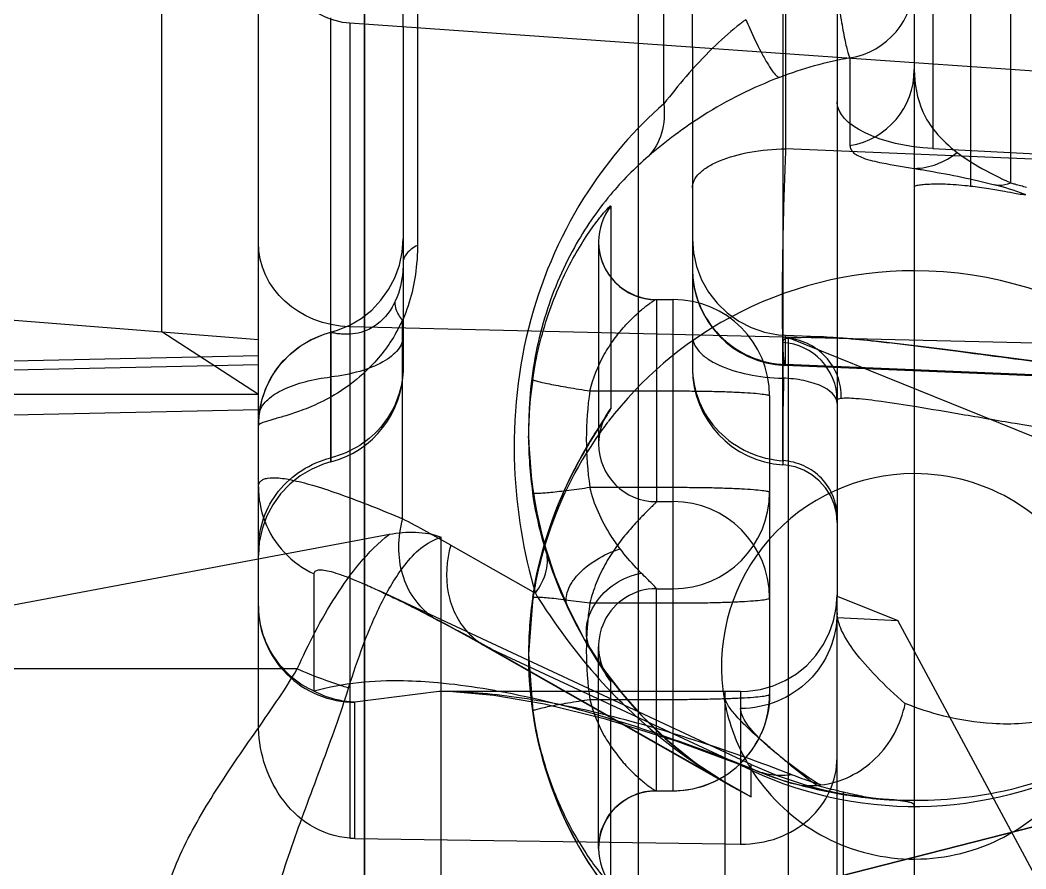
# Model space of a CAD drawing. Header units: millimetres. Extents: x 28656 to 29764, y -21384 to -20601.
# Drawn here: x 28896.87 to 28902.19, y -20905.06 to -20900.58 of the extents above; entities that cross this region are included whole.
import ezdxf

# ---------------------------------------------------------------- set-up
doc = ezdxf.new("R2010")
doc.units = ezdxf.units.MM
doc.header["$LTSCALE"] = 8
doc.layers.add('Cav-cor', color=30, linetype='Continuous')
doc.layers.add('dim', color=3, linetype='Continuous', lineweight=15)

# ---------------------------------------------------------------- blocks, each defined once
blk = doc.blocks.new('20160903.083130')
at = {"layer": 'Cav-cor', "color": 241}
for p, q in [((0.4898, 12.0802), (0.4898, 3.6905)), ((0.564, 11.3469), (0.564, 8.9626)), ((0.6173, 8.9671), (0.6173, 10.151)), ((0.3196, 10.0962), (0.3196, 9.0121)), ((-0.2369, 4.6712), (-0.2369, 9.7973)), ((-0.1859, 9.1736), (-0.1859, 9.7973)), ((-0.1669, 9.7973), (-0.1669, 9.1722)), ((0.1587, 9.1494), (0.1587, 9.7973)), ((0.1966, 9.1468), (0.1966, 9.7973)), ((-0.3772, 8.6673), (-0.3772, 9.6805)), ((0.3878, 9.6805), (0.3878, 9.0743)), ((0.3161, 9.5825), (0.3161, 9.1384)), ((-0.5047, 8.7704), (-0.5047, 9.4427)), ((0.5142, 9.3465), (0.5142, 9.0125)), ((0.1247, 9.2411), (0.1247, 6.8488)), ((-0.2815, 8.7107), (-0.2815, 9.1853)), ((-0.2563, 9.1785), (0.3878, 9.1333)), ((-0.2563, 9.1785), (-0.2563, 8.7771)), ((-0.1859, 9.1736), (-0.1859, 8.7219)), ((-0.1669, 9.1722), (-0.1669, 8.8846)), ((0.1587, 9.0718), (0.1587, 9.1494)), ((0.1966, 9.1468), (0.1966, 8.7219)), ((0.3161, 9.1384), (0.3161, 8.7091)), ((0.3878, 9.1333), (0.9306, 9.0953)), ((0.4048, 9.1323), (0.4048, 9.0164)), ((0.3878, 9.0743), (0.3878, 8.4209)), ((1.1452, 8.9775), (0.3196, 9.0121)), ((0.5142, 9.0125), (0.8009, 8.9979)), ((0.6373, 8.9515), (0.6345, 8.9515)), ((0.6373, 8.9515), (0.6345, 8.9515)), ((0.0887, 8.9366), (0.0887, 8.6696)), ((0.0724, 8.8896), (0.0724, 8.6225)), ((-1.2362, 8.828), (-0.5047, 8.7704)), ((0.1443, 8.8133), (0.1487, 8.8132)), ((0.148, 8.8132), (0.1711, 8.8132)), ((0.1486, 8.8132), (0.1489, 8.813)), ((0.1489, 8.813), (0.1489, 8.5461)), ((0.1711, 8.1639), (0.1711, 8.813)), ((0.8059, 8.7515), (-0.2563, 8.7771)), ((-0.2563, 8.7771), (-0.2563, 8.1014)), ((-0.1866, 8.5234), (-0.1866, 8.7856)), ((-0.3772, 8.6875), (-0.5047, 8.7704)), ((-0.5047, 8.7704), (-0.3772, 8.7604)), ((-0.2815, 8.7699), (-0.2815, 8.6039)), ((0.3196, 8.7659), (0.3635, 8.7644)), ((0.3196, 8.7272), (0.3196, 8.7659)), ((0.3196, 8.7617), (0.3609, 8.7644)), ((0.3229, 8.7631), (0.3229, 7.7516)), ((0.3229, 8.7631), (0.9488, 8.5096)), ((0.3161, 8.6002), (0.3161, 8.7563)), ((-0.3772, 8.7388), (-1.2725, 8.719)), ((-0.3772, 8.7269), (-1.2555, 8.7074)), ((0.3188, 8.7259), (0.3196, 8.7272)), ((0.93, 8.7003), (0.3188, 8.7259)), ((0.8661, 8.7044), (0.3196, 8.7272)), ((-0.2815, 8.5985), (-0.2815, 8.7107)), ((-0.3772, 8.6875), (-0.9637, 8.6875)), ((-0.0186, 8.6817), (-0.0202, 8.6414)), ((0.061, 8.6923), (0.1711, 8.6923)), ((0.2986, 8.6857), (0.2986, 8.2914)), ((-0.3772, 8.6673), (-1.2078, 8.6489)), ((-0.3772, 8.2526), (-0.3772, 8.6673)), ((0.0802, 8.6553), (0.0759, 8.6486)), ((0.0759, 8.6486), (0.0636, 8.6291)), ((-0.0202, 8.6413), (-0.0202, 8.6327)), ((-0.0146, 8.5577), (-0.0202, 8.6327)), ((-0.2815, 8.6039), (-0.2815, 8.5985)), ((0.3162, 8.5947), (0.317, 8.6001)), ((0.061, 8.565), (0.1711, 8.565)), ((-0.0146, 8.5577), (-0.0144, 8.5575)), ((0.1489, 8.5461), (0.1711, 8.5461)), ((-0.9127, 8.3702), (-0.2041, 8.5029)), ((-0.1355, 7.7631), (-0.1355, 8.4991)), ((-0.123, 8.4885), (-0.0111, 8.425)), ((0.0002, 8.4842), (0, 8.4834)), ((0.0028, 8.4835), (0.0024, 8.485)), ((0.0028, 8.4835), (0.0147, 8.4477)), ((-0.3036, 8.2955), (-0.3036, 8.4505)), ((0.1489, 8.431), (0.1711, 8.431)), ((0.1489, 8.1641), (0.1489, 8.431)), ((-0.2177, 8.4283), (-0.2175, 8.4282)), ((0.2743, 8.1988), (-0.2162, 8.4276)), ((-0.0146, 8.4193), (-0.0202, 8.3444)), ((0.3878, 7.6947), (0.3878, 8.4209)), ((0.3878, 8.4209), (0.468, 8.389)), ((0.0324, 8.405), (0.0319, 8.4061)), ((0.061, 8.4121), (0.1711, 8.4121)), ((0.3878, 8.3928), (0.468, 8.389)), ((-0.1376, 8.388), (-0.132, 8.3853)), ((0.8247, 7.7269), (0.468, 8.389)), ((0.0536, 8.3645), (0.0791, 8.3246)), ((-0.0774, 8.3551), (0.2506, 8.1689)), ((-0.0774, 8.3551), (-0.0684, 8.3506)), ((-0.0684, 8.3506), (0.2743, 8.156)), ((0.2743, 8.191), (-0.0684, 8.3506)), ((0.0724, 8.0875), (0.0724, 8.3546)), ((-0.0202, 8.3444), (-0.0202, 8.3417)), ((-0.0202, 8.3444), (-0.0146, 8.2695)), ((0.0652, 8.3453), (0.0636, 8.3477)), ((0.073, 8.3327), (0.0682, 8.3403)), ((-0.3258, 8.3249), (-0.9127, 8.3249)), ((0.0791, 8.3246), (0.104, 8.292)), ((0.0887, 8.0405), (0.0887, 8.3074)), ((-0.1386, 8.2952), (-0.2497, 8.2809)), ((0.2603, 8.2952), (-0.1386, 8.2952)), ((0.061, 8.2847), (0.1711, 8.2847)), ((0.2398, 7.7351), (0.2398, 8.2952)), ((0.2603, 8.2952), (0.2603, 8.0936)), ((-0.2497, 8.1011), (-0.2497, 8.2809)), ((0.2743, 8.156), (0.2743, 8.1988)), ((0.2811, 8.1903), (0.2743, 8.1933)), ((0.3183, 8.177), (0.324, 8.175)), ((0.1487, 8.1639), (0.145, 8.1638)), ((0.148, 8.1639), (0.1711, 8.1639)), ((0.1486, 8.1639), (0.1489, 8.1641)), ((0.2506, 8.1689), (0.2743, 8.156)), ((0.324, 8.175), (0.3277, 8.174)), ((0.3609, 8.1711), (0.3543, 8.1759)), ((0.3599, 8.1662), (0.3589, 8.1664)), ((0.8224, 8.1611), (0.2398, 8.0126)), ((0.3961, 3.5898), (0.3961, 8.1621)), ((0.4427, 8.1532), (0.4417, 8.1533)), ((0.4427, 8.1532), (0.4418, 8.1533)), ((0.4631, 8.1518), (0.4418, 8.1533)), ((0.4475, 8.1528), (0.4427, 8.1532)), ((0.4508, 8.1526), (0.4475, 8.1528)), ((0.4507, 8.1525), (0.45, 8.1526)), ((0.4667, 8.1516), (0.463, 8.1518)), ((0.2398, 8.0126), (0.6938, 8.1283)), ((-0.2497, 8.1011), (0.2398, 8.0939)), ((0.2398, 8.0939), (0.2603, 8.0936))]:
    blk.add_line(p, q, dxfattribs=at)
for points in [[(-0.2904, 8.7672), (-0.2727, 8.7725), (-0.2564, 8.7793), (-0.2412, 8.7882), (-0.2274, 8.7992), (-0.2152, 8.812), (-0.205, 8.8263), (-0.1967, 8.8419), (-0.1908, 8.8585), (-0.1871, 8.8757), (-0.1859, 8.8933)], [(0.0724, 8.8896), (0.0729, 8.8804), (0.0745, 8.8716), (0.0773, 8.8626), (0.0813, 8.8537), (0.0866, 8.8451), (0.0932, 8.8371), (0.1011, 8.8298), (0.1103, 8.8235), (0.1207, 8.8185), (0.1321, 8.815), (0.1443, 8.8133)], [(0.1966, 8.8933), (0.1979, 8.8747), (0.202, 8.8566), (0.2086, 8.8392), (0.2178, 8.823), (0.2291, 8.8082), (0.2425, 8.7953), (0.2577, 8.7845), (0.2742, 8.776), (0.2919, 8.77), (0.3102, 8.7666), (0.3196, 8.7659)], [(-0.3772, 8.6464), (-0.3759, 8.664), (-0.3723, 8.6812), (-0.3663, 8.6978), (-0.3581, 8.7134), (-0.3478, 8.7278), (-0.3357, 8.7405), (-0.3219, 8.7515), (-0.3067, 8.7604), (-0.2904, 8.7672)], [(0.3635, 8.7644), (0.3797, 8.7635), (0.3981, 8.7622), (0.4188, 8.7603), (0.4421, 8.758), (0.4684, 8.755), (0.4979, 8.7515), (0.5308, 8.7474), (0.7021, 8.7252)], [(-0.0186, 8.6818), (-0.0194, 8.6695), (-0.0202, 8.6417), (-0.0195, 8.6138), (-0.0173, 8.5859), (-0.0138, 8.5583), (-0.009, 8.5311), (-0.0029, 8.5044), (0.0028, 8.4835)], [(0.0807, 8.6565), (0.0809, 8.6568), (0.0807, 8.6566), (0.0801, 8.6554), (0.0791, 8.6534), (0.0778, 8.6504), (0.0764, 8.6465), (0.0749, 8.6417), (0.0737, 8.6362), (0.0728, 8.6301), (0.0724, 8.6228)], [(0.0788, 8.6536), (0.0799, 8.6552), (0.0806, 8.6564), (0.0807, 8.6565)], [(-0.0146, 8.4193), (-0.0128, 8.4309), (-0.0108, 8.4419), (-0.0085, 8.4526), (-0.0061, 8.4632), (-0.0036, 8.4735), (-0.0009, 8.4835), (0.0019, 8.4932), (0.0049, 8.5027), (0.0079, 8.5119), (0.011, 8.5209), (0.0142, 8.5295), (0.0175, 8.5379), (0.0208, 8.5461), (0.0242, 8.5539), (0.0275, 8.5615), (0.0309, 8.5688), (0.0342, 8.5759), (0.0376, 8.5827), (0.0409, 8.5892), (0.0442, 8.5955), (0.0475, 8.6015), (0.0507, 8.6072), (0.0537, 8.6127), (0.0568, 8.6179), (0.0597, 8.6229), (0.0625, 8.6275), (0.0652, 8.6319), (0.0677, 8.6359), (0.07, 8.6397), (0.0788, 8.6536)], [(-0.2815, 8.5985), (-0.2904, 8.5958), (-0.3067, 8.5891), (-0.3219, 8.5801), (-0.3357, 8.5691), (-0.3479, 8.5563), (-0.3582, 8.542), (-0.3664, 8.5264), (-0.3723, 8.5098), (-0.376, 8.4925), (-0.3772, 8.475)], [(0.3878, 8.5183), (0.3868, 8.5306), (0.3839, 8.5426), (0.379, 8.554), (0.3724, 8.5644), (0.3641, 8.5737), (0.3545, 8.5815), (0.3438, 8.5876), (0.3322, 8.5919), (0.32, 8.5943), (0.3161, 8.5947)], [(0.0319, 8.4061), (0.0226, 8.4267), (0.0121, 8.4533), (0.0027, 8.4812), (-0.0052, 8.5099), (-0.0115, 8.5392), (-0.0146, 8.5577)], [(0.0147, 8.4477), (0.0322, 8.4058), (0.0536, 8.3645)], [(-0.1376, 8.388), (-0.1684, 8.404), (-0.1969, 8.4183), (-0.2176, 8.4282)], [(0.2603, 8.2952), (0.2694, 8.2955), (0.2866, 8.2979), (0.3034, 8.3026), (0.3193, 8.3096), (0.3341, 8.3187), (0.3476, 8.3297), (0.3595, 8.3425), (0.3695, 8.3567), (0.3774, 8.3722), (0.3832, 8.3886), (0.3867, 8.4056), (0.3878, 8.4227)], [(0.0623, 8.3499), (0.0563, 8.36), (0.0496, 8.3716), (0.0425, 8.3847), (0.0352, 8.3993), (0.0319, 8.4061)], [(-0.0774, 8.3551), (-0.0963, 8.3656), (-0.1189, 8.378), (-0.1376, 8.388)], [(0.0682, 8.3403), (0.0653, 8.3449), (0.0623, 8.3499)], [(0.0724, 8.3547), (0.0726, 8.3496), (0.0733, 8.3431), (0.0744, 8.3372), (0.0759, 8.332), (0.0773, 8.3278)], [(0.0794, 8.3226), (0.0768, 8.3268), (0.073, 8.3327)], [(0.0773, 8.3278), (0.0787, 8.3247), (0.0798, 8.3223), (0.0805, 8.3209), (0.0808, 8.3204)], [(0.0808, 8.3204), (0.0809, 8.3202), (0.0808, 8.3204), (0.0803, 8.3212), (0.0794, 8.3226)], [(0.2811, 8.1903), (0.1764, 8.2291), (0.0817, 8.2586), (0.0012, 8.2785), (-0.0659, 8.29), (-0.1202, 8.2948), (-0.1384, 8.2952)], [(0.104, 8.292), (0.1297, 8.263), (0.1639, 8.2303), (0.2012, 8.2006)], [(0.2012, 8.2006), (0.2412, 8.1743), (0.2501, 8.1692)], [(0.3241, 8.175), (0.3169, 8.1773), (0.2963, 8.1844), (0.2811, 8.1903)], [(0.145, 8.1638), (0.1334, 8.1624), (0.1225, 8.1593), (0.1124, 8.1547), (0.1034, 8.149), (0.0955, 8.1423), (0.0888, 8.1349), (0.0833, 8.1269), (0.079, 8.1187), (0.0759, 8.1103), (0.0738, 8.102), (0.0727, 8.094), (0.0724, 8.0875)], [(0.4418, 8.1533), (0.4029, 8.158), (0.3602, 8.166), (0.3278, 8.1739)]]:
    blk.add_lwpolyline(points, dxfattribs=at)
for centre, radius, start, end in [((0.3879, 9.2328), 0.1019, 279.5567, 359.9557), ((0.4902, 8.64), 0.4996, 99.8419, 110.9406), ((0.3879, 9.1169), 0.1019, 279.5566, 359.9554), ((0.4857, 8.5455), 0.4334, 69.8463, 75.2469), ((0.4836, 8.5393), 0.4399, 69.5432, 69.8612), ((0.149, 8.8893), 0.0766, 141.8691, 179.7861), ((0.1489, 8.8894), 0.0765, 180.0494, 270.0324), ((0.3241, 8.8533), 0.1275, 180, 267.6154), ((0.4898, 8.3405), 0.5105, 89.9976, 118.5409), ((0.49, 8.341), 0.51, 22.0439, 90.0195), ((0.1712, 8.6856), 0.1274, 0.042, 90.042), ((0.4894, 8.3412), 0.5098, 118.5389, 142.4152), ((-0.3918, 8.8818), 0.2266, 330.2803, 334.8856), ((-0.393, 8.8749), 0.2249, 336.6126, 337.0831), ((0.3114, 8.68), 0.0764, 0.0722, 86.4576), ((-0.3134, 8.7219), 0.1275, 284.4776, 0), ((0.3241, 8.7219), 0.1275, 180, 266.4167), ((0.4883, 8.6327), 0.5084, 171.5332, 174.4627), ((0.4889, 8.6326), 0.5091, 174.462, 179.7405), ((0.491, 8.6287), 0.4347, 171.578, 188.422), ((0.149, 8.6224), 0.0766, 141.8698, 179.6555), ((-0.2521, 8.6464), 0.1251, 175.4466, 179.9846), ((-0.2491, 8.6461), 0.128, 170.7345, 175.4481), ((0.4884, 8.3419), 0.5085, 142.4113, 144.7792), ((0.4872, 8.6327), 0.5073, 179.7434, 180), ((0.4894, 8.6327), 0.5095, 180.0058, 188.4622), ((0.4873, 8.3427), 0.5072, 144.78, 146.0451), ((0.4915, 8.3404), 0.5119, 146.0928, 163.678), ((0.1489, 8.6225), 0.0765, 180.0494, 270.0323), ((0.4898, 8.3279), 0.2551, 89.9911, 139.0169), ((0.4902, 8.3284), 0.2546, 323.4714, 90.0767), ((0.1712, 8.5584), 0.1274, 269.9613, 359.9548), ((0.1712, 8.4186), 0.1274, 0.042, 90.042), ((-1.283, 6.4449), 2.3499, 60.4196, 62.1889), ((-0.25, 8.5659), 0.1273, 200.9709, 245.0917), ((0.4898, 8.3414), 0.51, 163.8319, 171.241), ((0.5075, 8.3411), 0.528, 164.2249, 164.6693), ((0.5112, 8.3401), 0.5318, 163.6715, 164.2248), ((0.5294, 8.6376), 0.5487, 196.1488, 205.0805), ((0.4893, 8.3284), 0.2544, 139.018, 186.9452), ((0.5066, 8.3414), 0.527, 164.6672, 171.495), ((0.1489, 8.3545), 0.0765, 89.9677, 218.1318), ((0.4894, 8.3444), 0.5095, 171.5378, 179.9942), ((0.4888, 8.3417), 0.5089, 171.258, 179.7005), ((0.491, 8.3484), 0.4347, 171.578, 188.422), ((-0.0932, 8.472), 0.0951, 234.7419, 242.1308), ((-1.2461, 6.2686), 2.392, 60.5047, 62.2417), ((-0.0299, 8.4384), 0.0959, 222.7421, 240.2959), ((0.1046, 8.3726), 0.048, 208.3384, 211.3374), ((0.4897, 8.3417), 0.5099, 179.7011, 180), ((0.4896, 8.3419), 0.5098, 180.0217, 270.0217), ((0.4894, 8.3421), 0.5096, 180.0437, 270.0438), ((0.5142, 8.63), 0.5317, 212.3824, 219.2409), ((0.49, 8.3419), 0.5098, 269.9783, 359.9783), ((0.4902, 8.3421), 0.5096, 269.9562, 359.9564), ((0.4881, 8.3283), 0.2533, 186.9512, 187.6552), ((0.6097, 8.7935), 0.721, 223.763, 224.7238), ((0.6043, 8.7881), 0.7134, 224.7235, 225.8098), ((0.5096, 8.6261), 0.5256, 219.2237, 243.4023), ((0.4887, 8.3283), 0.2538, 187.6556, 189.384), ((0.4891, 8.3284), 0.2542, 189.3836, 189.8899), ((0.491, 8.329), 0.2562, 189.9506, 208.4387), ((0.1712, 8.2913), 0.1274, 316.5356, 359.9744), ((0.6, 8.7837), 0.7072, 225.8108, 226.2354), ((0.5979, 8.7811), 0.7039, 226.2095, 239.4195), ((0.1706, 8.292), 0.1281, 317.2941, 332.4322), ((0.1718, 8.2912), 0.1268, 332.4669, 333.0639), ((0.1711, 8.2918), 0.1277, 270.0048, 316.5138), ((-0.727, 5.6839), 2.7018, 68.2476, 69.0558), ((0.1718, 8.2909), 0.1265, 314.9612, 316.4124), ((0.1716, 8.2911), 0.1269, 316.4122, 317.2624), ((0.4899, 8.3287), 0.2551, 208.4998, 210.4528), ((0.4899, 8.6538), 0.5105, 245.032, 299.9638), ((1.2301, 9.316), 1.4376, 230.6374, 230.8447), ((0.4897, 8.3286), 0.2549, 210.453, 211.0454), ((0.4893, 8.3284), 0.2545, 211.0449, 213.4669), ((0.4898, 8.6611), 0.51, 245, 267.3939), ((0.5076, 8.7546), 0.6079, 247.4337, 248.1191), ((0.5017, 8.7399), 0.5921, 248.1131, 251.9962), ((1.4781, 9.6237), 1.8328, 230.908, 232.1805), ((1.4779, 9.6235), 1.8325, 230.9079, 232.1807), ((0.1712, 8.2913), 0.1273, 270.0006, 303.2064), ((0.4898, 8.3288), 0.2551, 213.4899, 323.4239), ((0.5155, 8.8516), 0.7028, 253.7389, 256.5401), ((0.5028, 8.6383), 0.4856, 248.93, 252.1961), ((0.1489, 8.0898), 0.0742, 90.0002, 90.6329), ((0.5947, 8.7765), 0.6983, 239.4521, 240.4262), ((0.5078, 8.8198), 0.6701, 256.5511, 257.1597), ((0.5048, 8.6441), 0.4918, 252.1751, 253.09), ((0.5007, 8.7874), 0.637, 257.2248, 260.4754), ((0.3522, 8.2698), 0.0991, 275.02, 278.1726), ((0.1482, 8.0887), 0.0752, 114.5021, 116.3868), ((0.4981, 8.7722), 0.6216, 260.4827, 260.9488), ((0.495, 8.7509), 0.6, 260.9246, 264.7023), ((0.4938, 8.7394), 0.5885, 264.7097, 264.9208), ((0.4935, 8.736), 0.585, 265.0178, 265.7351), ((0.493, 8.729), 0.578, 265.7974, 267.0231), ((0.148, 8.0884), 0.0753, 140.8381, 141.5032), ((-0.2476, 8.241), 0.1399, 266.4076, 269.1426), ((0.1488, 8.0877), 0.0764, 167.5663, 179.9927), ((0.1476, 8.0879), 0.0752, 166.3998, 167.5301), ((0.149, 8.0878), 0.0766, 180.2371, 218.1307)]:
    blk.add_arc(centre, radius, start, end, dxfattribs=at)
at = {"layer": 'Cav-cor', "color": 241, "extrusion": (0, 0, -1)}
for centre, major_axis, ratio, start_param, end_param in [((0.5153, 9.0683), (-0.1275, 0.0074), 0.437171, 4.695647, 6.257716), ((-0.2497, 8.8917), (-0.1268, -0.015), 0.89636, 4.87031, 6.388746)]:
    blk.add_ellipse(centre, major_axis=major_axis, ratio=ratio, start_param=start_param, end_param=end_param, dxfattribs=at)
at = {"layer": 'Cav-cor', "color": 241}
for points, knots in [([(-0.3662, 9.2797), (-0.3622, 9.2674), (-0.3517, 9.2435), (-0.3282, 9.2117), (-0.2962, 9.1872), (-0.2697, 9.1794), (-0.2563, 9.1785)], [0, 0, 0, 0, 0.245157, 0.492897, 0.744519, 1, 1, 1, 1]), ([(0.3878, 9.2156), (0.3895, 9.2047), (0.3919, 9.189), (0.3954, 9.1694), (0.3977, 9.1574), (0.3998, 9.1476), (0.4016, 9.1401), (0.4032, 9.1353), (0.4042, 9.1328), (0.4048, 9.1323)], [0, 0, 0, 0, 0.388818, 0.55649, 0.701256, 0.820043, 0.910452, 0.970563, 1, 1, 1, 1]), ([(0.2671, 9.183), (0.2633, 9.1801), (0.2481, 9.1682), (0.2336, 9.1552), (0.2232, 9.1451)], [0, 0, 0, 0, 0.247371, 1, 1, 1, 1]), ([(0.2671, 9.183), (0.2688, 9.179), (0.2752, 9.1645), (0.282, 9.1501), (0.2874, 9.1398)], [0, 0, 0, 0, 0.271547, 1, 1, 1, 1]), ([(0.2232, 9.1451), (0.211, 9.1332), (0.1887, 9.1093), (0.1685, 9.0838), (0.1587, 9.0718)], [0, 0, 0, 0, 0.524215, 1, 1, 1, 1]), ([(0.2874, 9.1398), (0.2899, 9.135), (0.2945, 9.1267), (0.3012, 9.1161), (0.3064, 9.1097), (0.3101, 9.1066), (0.3117, 9.1066)], [0, 0, 0, 0, 0.386322, 0.685293, 0.888934, 1, 1, 1, 1]), ([(0.4898, 9.1169), (0.4898, 9.0979), (0.4953, 9.0678), (0.5183, 9.0314), (0.536, 9.0154), (0.5465, 9.0074)], [0, 0, 0, 0, 0.444529, 0.691107, 1, 1, 1, 1]), ([(0.3117, 9.1066), (0.2766, 9.0932), (0.2154, 9.0628), (0.1611, 9.0219), (0.1382, 9.0022)], [0, 0, 0, 0, 0.553914, 1, 1, 1, 1]), ([(0.1587, 9.0718), (0.1206, 9.0383), (0.0457, 8.9517), (-0.0276, 8.7861), (-0.0474, 8.6005), (-0.0269, 8.4791), (-0.0111, 8.425)], [0, 0, 0, 0, 0.216471, 0.481196, 0.759569, 1, 1, 1, 1]), ([(0.1587, 9.0718), (0.1601, 9.0588), (0.1589, 9.0333), (0.1464, 9.0106), (0.1382, 9.0022)], [0, 0, 0, 0, 0.526535, 1, 1, 1, 1]), ([(0.4048, 9.0164), (0.4048, 9.0149), (0.4055, 9.0115), (0.409, 9.0071), (0.4147, 9.0032), (0.4273, 8.9978), (0.4528, 8.9922), (0.4756, 8.9886), (0.4898, 8.9863)], [0, 0, 0, 0, 0.049237, 0.104324, 0.173984, 0.265514, 0.540559, 1, 1, 1, 1]), ([(0.1382, 9.0022), (0.1202, 8.9867), (0.0836, 8.9495), (0.035, 8.8785), (-0.0032, 8.7873), (-0.0159, 8.7178), (-0.0186, 8.6817)], [0, 0, 0, 0, 0.194821, 0.425582, 0.702361, 1, 1, 1, 1]), ([(0.1966, 8.9606), (0.1966, 8.964), (0.1985, 8.9713), (0.2061, 8.9809), (0.2177, 8.9895), (0.2396, 9.0003), (0.2741, 9.0092), (0.3038, 9.0119), (0.3196, 9.0121)], [0, 0, 0, 0, 0.070924, 0.153551, 0.254063, 0.373977, 0.665213, 1, 1, 1, 1]), ([(0.3196, 9.0121), (0.319, 8.996), (0.3178, 8.9631), (0.3164, 8.9137), (0.3155, 8.8653), (0.3151, 8.8269), (0.3151, 8.7989), (0.3153, 8.7808), (0.3155, 8.7649), (0.3159, 8.7515), (0.3164, 8.7409), (0.317, 8.7332), (0.3176, 8.7285), (0.3182, 8.7265), (0.3186, 8.7259), (0.3188, 8.7259)], [0, 0, 0, 0, 0.16868, 0.344675, 0.517027, 0.675339, 0.746135, 0.80988, 0.865591, 0.912451, 0.949705, 0.976848, 0.993505, 0.997907, 1, 1, 1, 1]), ([(0.4898, 8.9863), (0.5, 8.9865), (0.5205, 8.9905), (0.5385, 9.0009), (0.5465, 9.0074)], [0, 0, 0, 0, 0.495431, 1, 1, 1, 1]), ([(0.5465, 9.0074), (0.5552, 9.0008), (0.5782, 8.9861), (0.6025, 8.9739), (0.6173, 8.9671)], [0, 0, 0, 0, 0.401631, 1, 1, 1, 1]), ([(0.4898, 8.9863), (0.4962, 8.9852), (0.5319, 8.9793), (0.5674, 8.9721), (0.5961, 8.9646)], [0, 0, 0, 0, 0.179042, 1, 1, 1, 1]), ([(0.564, 8.9626), (0.5539, 8.9639), (0.5395, 8.9651), (0.5215, 8.9655), (0.5107, 8.9653), (0.5022, 8.9648), (0.4956, 8.9641), (0.4922, 8.9634), (0.4898, 8.9626), (0.4898, 8.9621)], [0, 0, 0, 0, 0.406793, 0.57832, 0.723764, 0.840283, 0.925692, 0.978623, 1, 1, 1, 1]), ([(0.6345, 8.9515), (0.6312, 8.9517), (0.6227, 8.9532), (0.6074, 8.956), (0.5872, 8.9595), (0.5721, 8.9616), (0.564, 8.9626)], [0, 0, 0, 0, 0.139789, 0.362295, 0.654255, 1, 1, 1, 1]), ([(0.5961, 8.9646), (0.5978, 8.9643), (0.605, 8.9638), (0.6122, 8.9652), (0.6173, 8.9671)], [0, 0, 0, 0, 0.241413, 1, 1, 1, 1]), ([(0.6173, 8.9671), (0.6191, 8.9667), (0.6261, 8.9649), (0.633, 8.9629), (0.6381, 8.9614)], [0, 0, 0, 0, 0.255637, 1, 1, 1, 1]), ([(-0.0146, 8.7076), (-0.0124, 8.7225), (-0.0067, 8.7517), (0.0055, 8.7936), (0.0206, 8.8321), (0.0375, 8.8661), (0.0546, 8.8947), (0.0686, 8.9144), (0.0775, 8.9255), (0.0816, 8.9302), (0.0839, 8.9328), (0.0861, 8.9349), (0.087, 8.9359), (0.0887, 8.937), (0.0887, 8.9366)], [0, 0, 0, 0, 0.177455, 0.349658, 0.512479, 0.662556, 0.795378, 0.903915, 0.945785, 0.962793, 0.976832, 0.987672, 0.995164, 1, 1, 1, 1]), ([(-0.1669, 8.8846), (-0.1669, 8.8765), (-0.1683, 8.8433), (-0.1761, 8.8103), (-0.1859, 8.7873)], [0, 0, 0, 0, 0.246073, 1, 1, 1, 1]), ([(-0.1669, 8.8846), (-0.1697, 8.8831), (-0.1758, 8.8793), (-0.1834, 8.8721), (-0.1859, 8.8652), (-0.1859, 8.8621)], [0, 0, 0, 0, 0.317253, 0.698609, 1, 1, 1, 1]), ([(-0.1859, 8.8621), (-0.1859, 8.8582), (-0.1866, 8.8411), (-0.1904, 8.824), (-0.1958, 8.8119)], [0, 0, 0, 0, 0.227806, 1, 1, 1, 1]), ([(0.1966, 8.8538), (0.1966, 8.8376), (0.2029, 8.805), (0.2301, 8.7635), (0.2709, 8.7351), (0.3034, 8.7277), (0.3196, 8.7272)], [0, 0, 0, 0, 0.249258, 0.498944, 0.749244, 1, 1, 1, 1]), ([(-0.1958, 8.8119), (-0.2012, 8.7998), (-0.2138, 8.7825), (-0.2362, 8.7707), (-0.2512, 8.7674), (-0.2623, 8.7669), (-0.2697, 8.7675), (-0.2743, 8.7681), (-0.2769, 8.7686), (-0.2788, 8.769), (-0.2803, 8.7693), (-0.281, 8.7697), (-0.2815, 8.7697), (-0.2815, 8.7698)], [0, 0, 0, 0, 0.38367, 0.580199, 0.717658, 0.821601, 0.899883, 0.930343, 0.955223, 0.974594, 0.98849, 0.996934, 1, 1, 1, 1]), ([(-0.1866, 8.7856), (-0.1885, 8.7879), (-0.1938, 8.7955), (-0.1976, 8.8057), (-0.1958, 8.8119)], [0, 0, 0, 0, 0.317919, 1, 1, 1, 1]), ([(0.061, 8.6923), (0.065, 8.7091), (0.0746, 8.7329), (0.0924, 8.7603), (0.1063, 8.7774), (0.1182, 8.7895), (0.1273, 8.7978), (0.1334, 8.8029), (0.1388, 8.807), (0.1432, 8.8102), (0.1463, 8.8121), (0.1481, 8.8131), (0.1487, 8.8132)], [0, 0, 0, 0, 0.338937, 0.49549, 0.640301, 0.770655, 0.828933, 0.881344, 0.926616, 0.962771, 0.987756, 1, 1, 1, 1]), ([(-0.3755, 8.6667), (-0.3735, 8.6789), (-0.3661, 8.7026), (-0.3452, 8.7335), (-0.3163, 8.7571), (-0.2934, 8.7668), (-0.2815, 8.7698)], [0, 0, 0, 0, 0.250374, 0.500228, 0.75044, 1, 1, 1, 1]), ([(-0.195, 8.7694), (-0.2048, 8.7522), (-0.2262, 8.7243), (-0.2621, 8.695), (-0.293, 8.6775), (-0.3185, 8.6667), (-0.3392, 8.6599), (-0.3551, 8.6554), (-0.3665, 8.6521), (-0.3726, 8.6501), (-0.3747, 8.6489)], [0, 0, 0, 0, 0.266839, 0.466535, 0.621316, 0.743769, 0.840269, 0.914084, 0.966948, 1, 1, 1, 1]), ([(-0.1859, 8.7649), (-0.1859, 8.7618), (-0.1872, 8.7552), (-0.1927, 8.746), (-0.2014, 8.7376), (-0.2179, 8.7268), (-0.2449, 8.7166), (-0.2686, 8.7122), (-0.2815, 8.7107)], [0, 0, 0, 0, 0.079365, 0.167116, 0.26855, 0.386034, 0.668191, 1, 1, 1, 1]), ([(0.1966, 8.7649), (0.1966, 8.7613), (0.1984, 8.7536), (0.2056, 8.7433), (0.2169, 8.734), (0.238, 8.7225), (0.2716, 8.7126), (0.3006, 8.7095), (0.3161, 8.7091)], [0, 0, 0, 0, 0.075724, 0.161623, 0.263447, 0.383001, 0.670255, 1, 1, 1, 1]), ([(0.3161, 8.7563), (0.3161, 8.7574), (0.3168, 8.7597), (0.3186, 8.7611), (0.3196, 8.7617)], [0, 0, 0, 0, 0.471054, 1, 1, 1, 1]), ([(0.3931, 8.6827), (0.3934, 8.6926), (0.3901, 8.7128), (0.374, 8.7387), (0.3494, 8.7566), (0.3295, 8.7613), (0.3196, 8.7617)], [0, 0, 0, 0, 0.250324, 0.500627, 0.750564, 1, 1, 1, 1]), ([(0.3612, 8.7644), (0.3727, 8.764), (0.3987, 8.7622), (0.4621, 8.7558), (0.5616, 8.743), (0.7038, 8.724), (0.8089, 8.711), (0.8661, 8.7044)], [0, 0, 0, 0, 0.067996, 0.153694, 0.375608, 0.659975, 1, 1, 1, 1]), ([(-0.1859, 8.724), (-0.1859, 8.7104), (-0.1906, 8.683), (-0.2109, 8.6465), (-0.2421, 8.6184), (-0.2681, 8.6073), (-0.2815, 8.6039)], [0, 0, 0, 0, 0.247386, 0.496144, 0.747058, 1, 1, 1, 1]), ([(0.1966, 8.724), (0.1966, 8.7084), (0.2028, 8.6768), (0.2294, 8.6365), (0.2693, 8.6087), (0.3011, 8.601), (0.317, 8.6001)], [0, 0, 0, 0, 0.246928, 0.495606, 0.746822, 1, 1, 1, 1]), ([(-0.3756, 8.6653), (-0.3735, 8.6712), (-0.3641, 8.6831), (-0.3427, 8.6959), (-0.3144, 8.7056), (-0.293, 8.7095), (-0.2815, 8.7107)], [0, 0, 0, 0, 0.174833, 0.401444, 0.681409, 1, 1, 1, 1]), ([(0.3169, 8.7091), (0.3169, 8.7009), (0.3166, 8.6852), (0.316, 8.663), (0.316, 8.6434), (0.3161, 8.6268), (0.3162, 8.615), (0.3162, 8.6073), (0.3161, 8.6029), (0.316, 8.5995), (0.3159, 8.5969), (0.316, 8.5957), (0.316, 8.5947), (0.3162, 8.5947)], [0, 0, 0, 0, 0.214776, 0.410595, 0.583122, 0.72912, 0.845718, 0.892284, 0.930674, 0.960694, 0.982253, 0.995284, 1, 1, 1, 1]), ([(0.3878, 8.6756), (0.3878, 8.6859), (0.3728, 8.6969), (0.356, 8.703), (0.339, 8.7074), (0.3254, 8.7088), (0.3161, 8.7091)], [0, 0, 0, 0, 0.371498, 0.510551, 0.664793, 1, 1, 1, 1]), ([(-0.0146, 8.7076), (-0.0146, 8.7074), (-0.014, 8.7069), (-0.013, 8.7065), (-0.0111, 8.7058), (-0.0074, 8.7047), (-0.0011, 8.7032), (0.0082, 8.7013), (0.0195, 8.6991), (0.0373, 8.696), (0.0514, 8.6938), (0.061, 8.6923)], [0, 0, 0, 0, 0.007454, 0.023243, 0.047985, 0.081656, 0.17477, 0.29895, 0.449675, 0.621319, 1, 1, 1, 1]), ([(0.1711, 8.6923), (0.1794, 8.6923), (0.1956, 8.6922), (0.2193, 8.6919), (0.241, 8.6913), (0.2601, 8.6905), (0.2757, 8.6895), (0.2864, 8.6886), (0.2927, 8.6877), (0.2958, 8.6871), (0.2976, 8.6866), (0.2986, 8.686), (0.2986, 8.6857)], [0, 0, 0, 0, 0.193985, 0.380907, 0.552995, 0.703891, 0.827931, 0.920321, 0.953579, 0.977799, 0.992995, 1, 1, 1, 1]), ([(0.3878, 8.6801), (0.3878, 8.6804), (0.3883, 8.6814), (0.3903, 8.6823), (0.392, 8.6826), (0.3931, 8.6827)], [0, 0, 0, 0, 0.154825, 0.477346, 1, 1, 1, 1]), ([(0.3931, 8.6827), (0.3957, 8.6831), (0.4023, 8.6832), (0.42, 8.6821), (0.4505, 8.6782), (0.4969, 8.671), (0.5559, 8.661), (0.6269, 8.6488), (0.7091, 8.635), (0.8018, 8.6203), (0.8671, 8.6108), (0.9014, 8.6062)], [0, 0, 0, 0, 0.01554, 0.03801, 0.103423, 0.195191, 0.311986, 0.45237, 0.614883, 0.798093, 1, 1, 1, 1]), ([(0.0887, 8.6696), (0.0887, 8.6691), (0.0878, 8.6675), (0.0863, 8.6646), (0.0835, 8.6604), (0.0814, 8.6571), (0.0802, 8.6553)], [0, 0, 0, 0, 0.099207, 0.302613, 0.605812, 1, 1, 1, 1]), ([(-0.3747, 8.6489), (-0.3751, 8.6487), (-0.3761, 8.6481), (-0.3772, 8.6472), (-0.3772, 8.6464)], [0, 0, 0, 0, 0.348733, 1, 1, 1, 1]), ([(-0.0202, 8.6414), (-0.0202, 8.6268), (-0.018, 8.574), (-0.0083, 8.5217), (0.0024, 8.485)], [0, 0, 0, 0, 0.277074, 1, 1, 1, 1]), ([(0.0636, 8.6291), (0.0513, 8.6091), (0.0268, 8.5641), (0.0086, 8.5161), (0.0009, 8.4896)], [0, 0, 0, 0, 0.458754, 1, 1, 1, 1]), ([(-0.3772, 8.4838), (-0.3772, 8.4973), (-0.3724, 8.5247), (-0.3522, 8.5613), (-0.3209, 8.5893), (-0.295, 8.6005), (-0.2815, 8.6039)], [0, 0, 0, 0, 0.247202, 0.496141, 0.747249, 1, 1, 1, 1]), ([(0.3878, 8.5259), (0.3878, 8.5352), (0.3841, 8.554), (0.3683, 8.5782), (0.3446, 8.5949), (0.3256, 8.5996), (0.3161, 8.6002)], [0, 0, 0, 0, 0.246721, 0.495646, 0.747105, 1, 1, 1, 1]), ([(-0.3772, 8.5657), (-0.3772, 8.5671), (-0.3767, 8.57), (-0.3742, 8.5735), (-0.3701, 8.5759), (-0.3621, 8.5779), (-0.3484, 8.5775), (-0.3368, 8.5755), (-0.3302, 8.574)], [0, 0, 0, 0, 0.080186, 0.155267, 0.238898, 0.340881, 0.61716, 1, 1, 1, 1]), ([(-0.3302, 8.574), (-0.3208, 8.572), (-0.3002, 8.5664), (-0.2521, 8.5502), (-0.2138, 8.5348), (-0.1866, 8.5234)], [0, 0, 0, 0, 0.188249, 0.419244, 1, 1, 1, 1]), ([(-0.0144, 8.5575), (-0.0138, 8.5571), (-0.0112, 8.5571), (-0.0065, 8.5571), (0.0007, 8.5576), (0.01, 8.5584), (0.0211, 8.5597), (0.0384, 8.5618), (0.0518, 8.5636), (0.061, 8.565)], [0, 0, 0, 0, 0.030749, 0.094829, 0.190758, 0.315067, 0.463647, 0.631441, 1, 1, 1, 1]), ([(0.101, 8.4836), (0.0967, 8.4893), (0.0793, 8.5141), (0.0664, 8.5424), (0.061, 8.565)], [0, 0, 0, 0, 0.235065, 1, 1, 1, 1]), ([(0.1711, 8.565), (0.1794, 8.565), (0.1956, 8.5649), (0.2192, 8.5646), (0.241, 8.564), (0.2601, 8.5632), (0.2757, 8.5622), (0.2864, 8.5612), (0.2927, 8.5604), (0.2958, 8.5597), (0.2976, 8.5593), (0.2986, 8.5586), (0.2986, 8.5583)], [0, 0, 0, 0, 0.193747, 0.380858, 0.553044, 0.703917, 0.827849, 0.920332, 0.953554, 0.977772, 0.99299, 1, 1, 1, 1]), ([(0.0324, 8.405), (0.027, 8.4164), (0.0056, 8.4653), (-0.0086, 8.5174), (-0.0146, 8.5578)], [0, 0, 0, 0, 0.23594, 1, 1, 1, 1]), ([(0.1489, 8.5461), (0.1489, 8.5459), (0.1486, 8.5453), (0.1474, 8.5439), (0.1448, 8.5413), (0.1408, 8.5373), (0.1355, 8.5321), (0.1295, 8.5261), (0.1203, 8.5165), (0.1081, 8.5028), (0.0937, 8.484), (0.0802, 8.4624), (0.0688, 8.4383), (0.0632, 8.421), (0.061, 8.4121)], [0, 0, 0, 0, 0.003681, 0.010777, 0.034913, 0.07089, 0.116482, 0.169717, 0.229068, 0.361575, 0.508095, 0.66528, 0.830591, 1, 1, 1, 1]), ([(-0.1866, 8.5234), (-0.19, 8.5112), (-0.1937, 8.4863), (-0.1888, 8.4498), (-0.1736, 8.4176), (-0.1572, 8.4009), (-0.1481, 8.3944)], [0, 0, 0, 0, 0.265036, 0.520498, 0.764467, 1, 1, 1, 1]), ([(-0.3258, 8.3249), (-0.3111, 8.358), (-0.2863, 8.4066), (-0.2441, 8.4656), (-0.2184, 8.4917), (-0.2041, 8.5029)], [0, 0, 0, 0, 0.49916, 0.749332, 1, 1, 1, 1]), ([(-0.2579, 8.2997), (-0.252, 8.3188), (-0.2393, 8.3566), (-0.2198, 8.4027), (-0.2008, 8.438), (-0.1839, 8.463), (-0.1635, 8.4857), (-0.1453, 8.4962), (-0.1355, 8.4989)], [0, 0, 0, 0, 0.248459, 0.497331, 0.622137, 0.747307, 0.873165, 1, 1, 1, 1]), ([(-0.2041, 8.5029), (-0.1927, 8.505), (-0.1695, 8.5073), (-0.1463, 8.5031), (-0.1355, 8.4991)], [0, 0, 0, 0, 0.503218, 1, 1, 1, 1]), ([(-0.123, 8.4885), (-0.1288, 8.4684), (-0.131, 8.4359), (-0.1181, 8.3969), (-0.1069, 8.3804), (-0.1004, 8.3733)], [0, 0, 0, 0, 0.516506, 0.76258, 1, 1, 1, 1]), ([(-0.0111, 8.425), (-0.0046, 8.4339), (0.0054, 8.4526), (0.0055, 8.4742), (0.0028, 8.4835)], [0, 0, 0, 0, 0.533496, 1, 1, 1, 1]), ([(0.0319, 8.4061), (0.0305, 8.409), (0.029, 8.4158), (0.0307, 8.4268), (0.0361, 8.4381), (0.048, 8.4538), (0.0695, 8.4708), (0.09, 8.4802), (0.101, 8.4836)], [0, 0, 0, 0, 0.084774, 0.178956, 0.287534, 0.411531, 0.696245, 1, 1, 1, 1]), ([(0.1289, 8.4516), (0.1267, 8.4539), (0.1168, 8.4641), (0.1077, 8.4749), (0.101, 8.4836)], [0, 0, 0, 0, 0.226266, 1, 1, 1, 1]), ([(-0.3036, 8.4505), (-0.3035, 8.4518), (-0.3023, 8.4548), (-0.2968, 8.4561), (-0.2897, 8.4556), (-0.2799, 8.4534), (-0.2677, 8.4494), (-0.253, 8.4439), (-0.236, 8.4367), (-0.224, 8.4312), (-0.2177, 8.4282)], [0, 0, 0, 0, 0.04122, 0.090645, 0.166344, 0.272694, 0.410084, 0.577823, 0.774862, 1, 1, 1, 1]), ([(0.0624, 8.3499), (0.06, 8.3543), (0.0565, 8.3642), (0.0557, 8.386), (0.0668, 8.414), (0.0932, 8.4396), (0.1167, 8.4494), (0.1289, 8.4516)], [0, 0, 0, 0, 0.109021, 0.222177, 0.465977, 0.731885, 1, 1, 1, 1]), ([(0.1489, 8.431), (0.1489, 8.4313), (0.1483, 8.432), (0.1472, 8.4334), (0.1454, 8.4353), (0.1418, 8.4388), (0.1362, 8.4443), (0.1315, 8.449), (0.1289, 8.4516)], [0, 0, 0, 0, 0.030015, 0.091725, 0.184014, 0.304227, 0.615212, 1, 1, 1, 1]), ([(-0.2175, 8.4282), (-0.2111, 8.4252), (-0.1824, 8.4115), (-0.154, 8.3969), (-0.132, 8.3853)], [0, 0, 0, 0, 0.220643, 1, 1, 1, 1]), ([(-0.0146, 8.4193), (-0.0146, 8.4195), (-0.0139, 8.4198), (-0.0129, 8.4199), (-0.011, 8.42), (-0.0072, 8.42), (-0.0009, 8.4196), (0.0084, 8.4188), (0.0197, 8.4176), (0.0375, 8.4154), (0.0515, 8.4135), (0.061, 8.4121)], [0, 0, 0, 0, 0.006982, 0.02216, 0.046324, 0.079486, 0.171818, 0.295593, 0.446364, 0.618558, 1, 1, 1, 1]), ([(-0.0111, 8.425), (-0.0042, 8.414), (0.0256, 8.368), (0.0601, 8.325), (0.089, 8.2948)], [0, 0, 0, 0, 0.23682, 1, 1, 1, 1]), ([(0.1711, 8.4121), (0.1794, 8.4121), (0.1956, 8.4122), (0.2193, 8.4125), (0.241, 8.4131), (0.2601, 8.4139), (0.2757, 8.4149), (0.2864, 8.4158), (0.2927, 8.4167), (0.2958, 8.4173), (0.2976, 8.4178), (0.2986, 8.4184), (0.2986, 8.4187)], [0, 0, 0, 0, 0.193985, 0.380907, 0.552995, 0.703891, 0.827931, 0.920321, 0.953579, 0.977799, 0.992995, 1, 1, 1, 1]), ([(-0.3772, 8.4079), (-0.3772, 8.3847), (-0.363, 8.3371), (-0.3249, 8.3054), (-0.3036, 8.2957)], [0, 0, 0, 0, 0.496411, 1, 1, 1, 1]), ([(-0.3772, 8.4079), (-0.3772, 8.3914), (-0.3705, 8.358), (-0.3421, 8.3158), (-0.2998, 8.2876), (-0.2662, 8.281), (-0.2497, 8.281)], [0, 0, 0, 0, 0.24951, 0.499268, 0.749455, 1, 1, 1, 1]), ([(0.0652, 8.3453), (0.0624, 8.3498), (0.0505, 8.3692), (0.0399, 8.3894), (0.0324, 8.405)], [0, 0, 0, 0, 0.237091, 1, 1, 1, 1]), ([(0.3878, 8.3993), (0.3878, 8.3829), (0.3812, 8.3495), (0.3528, 8.3074), (0.3104, 8.2793), (0.2769, 8.2727), (0.2603, 8.2727)], [0, 0, 0, 0, 0.249228, 0.498909, 0.749229, 1, 1, 1, 1]), ([(0.4774, 8.2794), (0.4642, 8.2909), (0.441, 8.3126), (0.4125, 8.3446), (0.394, 8.3724), (0.3878, 8.3913), (0.3878, 8.3993)], [0, 0, 0, 0, 0.343165, 0.624237, 0.841385, 1, 1, 1, 1]), ([(0.0887, 8.3074), (0.0887, 8.3079), (0.0881, 8.3092), (0.0868, 8.3115), (0.0846, 8.315), (0.0805, 8.3214), (0.0738, 8.3316), (0.0683, 8.3404), (0.0652, 8.3453)], [0, 0, 0, 0, 0.030861, 0.092358, 0.183647, 0.302608, 0.612303, 1, 1, 1, 1]), ([(-0.5047, 7.9883), (-0.5047, 8.0013), (-0.5003, 8.0289), (-0.48, 8.0854), (-0.4399, 8.1563), (-0.3829, 8.2393), (-0.3433, 8.2953), (-0.3258, 8.3249)], [0, 0, 0, 0, 0.101526, 0.215273, 0.466375, 0.732095, 1, 1, 1, 1]), ([(-0.2579, 8.2997), (-0.2631, 8.3013), (-0.2861, 8.3086), (-0.3086, 8.3175), (-0.3258, 8.3249)], [0, 0, 0, 0, 0.22438, 1, 1, 1, 1]), ([(-0.3772, 7.8982), (-0.3772, 7.9137), (-0.3737, 7.9461), (-0.359, 8.0127), (-0.3314, 8.0974), (-0.2933, 8.1981), (-0.2685, 8.2656), (-0.2579, 8.2997)], [0, 0, 0, 0, 0.110825, 0.231577, 0.486406, 0.74523, 1, 1, 1, 1]), ([(-0.1399, 8.3066), (-0.155, 8.3079), (-0.2097, 8.3112), (-0.2654, 8.3063), (-0.3036, 8.2955)], [0, 0, 0, 0, 0.276992, 1, 1, 1, 1]), ([(-0.0599, 8.2953), (-0.0668, 8.2966), (-0.0933, 8.3012), (-0.12, 8.3047), (-0.1399, 8.3066)], [0, 0, 0, 0, 0.258686, 1, 1, 1, 1]), ([(-0.2497, 8.281), (-0.2636, 8.2814), (-0.2825, 8.2854), (-0.2994, 8.2934), (-0.3036, 8.2957)], [0, 0, 0, 0, 0.747063, 1, 1, 1, 1]), ([(0.3282, 8.1851), (0.2856, 8.2015), (0.2027, 8.2311), (0.0812, 8.2661), (-0.0315, 8.2888), (-0.1041, 8.2952), (-0.1382, 8.2952)], [0, 0, 0, 0, 0.284544, 0.547836, 0.78735, 1, 1, 1, 1]), ([(0.2388, 8.2072), (0.1876, 8.2268), (0.0894, 8.2609), (-0.0116, 8.2865), (-0.0599, 8.2953)], [0, 0, 0, 0, 0.527185, 1, 1, 1, 1]), ([(-0.0146, 8.2695), (-0.0146, 8.2697), (-0.014, 8.2701), (-0.013, 8.2706), (-0.0111, 8.2712), (-0.0074, 8.2723), (-0.0011, 8.2738), (0.0082, 8.2758), (0.0195, 8.278), (0.0373, 8.2811), (0.0514, 8.2833), (0.061, 8.2847)], [0, 0, 0, 0, 0.007454, 0.023243, 0.047985, 0.081656, 0.17477, 0.29895, 0.449675, 0.621319, 1, 1, 1, 1]), ([(0.061, 8.2847), (0.065, 8.268), (0.0746, 8.2442), (0.0924, 8.2168), (0.1063, 8.1997), (0.1182, 8.1875), (0.1273, 8.1793), (0.1334, 8.1742), (0.1388, 8.1701), (0.1432, 8.1668), (0.1463, 8.165), (0.1481, 8.1639), (0.1487, 8.1639)], [0, 0, 0, 0, 0.338938, 0.495492, 0.640303, 0.770656, 0.828935, 0.881345, 0.926616, 0.962772, 0.987757, 1, 1, 1, 1]), ([(0.1711, 8.2847), (0.1794, 8.2847), (0.1956, 8.2848), (0.2193, 8.2852), (0.241, 8.2858), (0.2601, 8.2866), (0.2757, 8.2875), (0.2864, 8.2885), (0.2927, 8.2894), (0.2958, 8.29), (0.2976, 8.2905), (0.2986, 8.2911), (0.2986, 8.2914)], [0, 0, 0, 0, 0.193985, 0.380907, 0.552995, 0.703891, 0.827931, 0.920321, 0.953579, 0.977799, 0.992995, 1, 1, 1, 1]), ([(0.29, 8.2285), (0.2828, 8.2349), (0.27, 8.2465), (0.2541, 8.2628), (0.244, 8.2755), (0.2398, 8.2839), (0.2398, 8.2873)], [0, 0, 0, 0, 0.370381, 0.661572, 0.870493, 1, 1, 1, 1]), ([(0.7618, 8.2924), (0.734, 8.2761), (0.6781, 8.2547), (0.5973, 8.2498), (0.532, 8.2603), (0.4942, 8.2728), (0.4774, 8.2794)], [0, 0, 0, 0, 0.329002, 0.595527, 0.816226, 1, 1, 1, 1]), ([(-0.0146, 8.2695), (-0.0124, 8.2546), (-0.0067, 8.2253), (0.0055, 8.1834), (0.0206, 8.145), (0.0375, 8.1109), (0.0546, 8.0824), (0.0686, 8.0627), (0.0775, 8.0516), (0.0816, 8.0469), (0.0839, 8.0443), (0.0861, 8.0422), (0.087, 8.0411), (0.0887, 8.0401), (0.0887, 8.0405)], [0, 0, 0, 0, 0.177456, 0.349659, 0.512481, 0.662559, 0.79538, 0.903916, 0.945786, 0.962793, 0.976833, 0.987673, 0.995165, 1, 1, 1, 1]), ([(0.29, 8.2285), (0.282, 8.2361), (0.2713, 8.247), (0.2621, 8.2626), (0.2603, 8.2696), (0.2603, 8.2727)], [0, 0, 0, 0, 0.611902, 0.830438, 1, 1, 1, 1]), ([(0.3663, 8.1717), (0.3795, 8.1732), (0.406, 8.1811), (0.4399, 8.2051), (0.4655, 8.2388), (0.475, 8.2656), (0.4778, 8.2793)], [0, 0, 0, 0, 0.242354, 0.491488, 0.745334, 1, 1, 1, 1]), ([(-0.2563, 8.1014), (-0.2747, 8.1025), (-0.3107, 8.1147), (-0.3496, 8.1533), (-0.3722, 8.2011), (-0.3772, 8.2356), (-0.3772, 8.2526)], [0, 0, 0, 0, 0.261214, 0.513485, 0.758556, 1, 1, 1, 1]), ([(0.3224, 8.2012), (0.3195, 8.2036), (0.3085, 8.2126), (0.2977, 8.2218), (0.2899, 8.2286)], [0, 0, 0, 0, 0.267901, 1, 1, 1, 1]), ([(0.3184, 8.2045), (0.3158, 8.2066), (0.3063, 8.2145), (0.2969, 8.2225), (0.29, 8.2285)], [0, 0, 0, 0, 0.266055, 1, 1, 1, 1]), ([(0.2603, 8.0936), (0.2769, 8.0933), (0.31, 8.0987), (0.3524, 8.1237), (0.3811, 8.162), (0.3878, 8.1928), (0.3878, 8.2079)], [0, 0, 0, 0, 0.26295, 0.517231, 0.761433, 1, 1, 1, 1]), ([(0.7448, 8.2153), (0.6996, 8.19), (0.6077, 8.1564), (0.5109, 8.1496), (0.4666, 8.1516)], [0, 0, 0, 0, 0.539098, 1, 1, 1, 1]), ([(0.3282, 8.1851), (0.3202, 8.1839), (0.3041, 8.1835), (0.2884, 8.1874), (0.2811, 8.1903)], [0, 0, 0, 0, 0.505447, 1, 1, 1, 1]), ([(0.3618, 8.1736), (0.3582, 8.1759), (0.345, 8.1849), (0.3319, 8.1941), (0.3225, 8.2012)], [0, 0, 0, 0, 0.266322, 1, 1, 1, 1]), ([(0.3961, 8.1621), (0.393, 8.1628), (0.3812, 8.1655), (0.3695, 8.1686), (0.3609, 8.1711)], [0, 0, 0, 0, 0.261317, 1, 1, 1, 1]), ([(0.3663, 8.1717), (0.3656, 8.172), (0.3641, 8.1729), (0.3624, 8.1733), (0.3615, 8.1737)], [0, 0, 0, 0, 0.461236, 1, 1, 1, 1]), ([(0.4418, 8.1533), (0.4346, 8.1539), (0.4194, 8.1568), (0.4042, 8.1603), (0.3961, 8.1621)], [0, 0, 0, 0, 0.460769, 1, 1, 1, 1]), ([(0.4418, 8.1533), (0.4408, 8.1533), (0.4368, 8.1538), (0.4328, 8.1544), (0.4298, 8.1549)], [0, 0, 0, 0, 0.240327, 1, 1, 1, 1]), ([(0.4898, 8.1441), (0.4898, 8.1454), (0.4876, 8.1474), (0.4841, 8.1486), (0.4776, 8.1501), (0.4663, 8.1513), (0.4565, 8.1521), (0.4508, 8.1526)], [0, 0, 0, 0, 0.094713, 0.173971, 0.280421, 0.580488, 1, 1, 1, 1])]:
    blk.add_open_spline(points, degree=3, knots=knots, dxfattribs=at)
for points in [[(-0.3772, 8.6566), (-0.3772, 8.6596), (-0.3766, 8.6625), (-0.3756, 8.6653)], [(-0.3772, 8.5657), (-0.3772, 8.5503), (-0.3743, 8.5347), (-0.3688, 8.5204)], [(0.2986, 8.2914), (0.2986, 8.2736), (0.2947, 8.2555), (0.2874, 8.2393)], [(0.1171, 8.1572), (0.1267, 8.1615), (0.1375, 8.164), (0.1481, 8.1641)], [(0.3277, 8.174), (0.3384, 8.1711), (0.3498, 8.1701), (0.3609, 8.1711)], [(0.0896, 8.1359), (0.0964, 8.1443), (0.1052, 8.1513), (0.1148, 8.1561)], [(0.0745, 8.1056), (0.0771, 8.1163), (0.0822, 8.1266), (0.089, 8.1353)]]:
    blk.add_open_spline(points, degree=3, dxfattribs=at)

msp = doc.modelspace()

# ---------------------------------------------------------------- linework, layer by layer
at = {"layer": 'Cav-cor', "color": 241}
msp.add_line((28898.6949, -20703.2659), (28898.6949, -20943.2659), dxfattribs=at)

# ---------------------------------------------------------------- block references
at = {"layer": 'dim', "xscale": 4, "yscale": 4, "zscale": 4}
msp.add_blockref('20160903.083130', (28899.6425, -20937.3073), dxfattribs=at)

doc.saveas('drawing.dxf')
